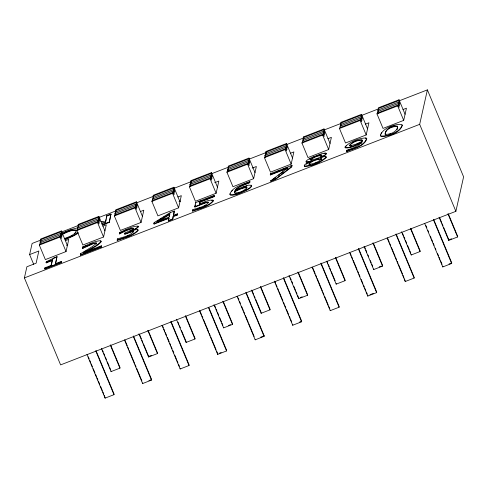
<?xml version="1.0" encoding="UTF-8"?>
<svg xmlns="http://www.w3.org/2000/svg" width="488" height="488" viewBox="0 0 488 488"><rect width="100%" height="100%" fill="white"/><g stroke="black" fill="none" stroke-linecap="round" stroke-linejoin="round"><path stroke-width="0.73" d="M397.647 128.167L397.445 126.447C392.822 126.215 385.508 128.747 385.191 134.285L385.904 134.926M402.149 125.111C400.081 132.376 387.478 136.683 380.78 135.975M380.634 135.682L380.689 134.761M399.007 100.906L427.39 89.877L463.6 176.857L455.884 211.322L60.61 364.89L24.4 277.91L26.895 266.771L36.124 263.185L38.857 250.997L29.622 254.584L33.709 264.404M29.622 254.584L32.116 243.445L40.632 240.139M65.319 240.718L68.765 239.376L66.039 251.564L45.36 259.598L39.327 245.098L39.498 244.335L60.177 236.302L61.561 238.461L60.518 234.783L39.833 242.817L40.187 244.043M41.041 241.609L40.687 239.004L61.366 230.97L67.405 245.47M46.14 262.489L46.299 261.763L57.011 256.59L55.406 263.746L61.378 261.428L61.348 262.599L44.914 268.986L44.945 267.814L51.057 265.435L52.253 260.11L46.14 262.489L46.287 262.849L52.399 260.476L52.253 260.11M44.914 268.986L44.945 267.814M46.287 262.849L46.299 261.763M52.399 260.476L51.209 265.801L51.057 265.435M66.039 251.564L60.006 237.064L60.177 236.302M40.522 242.518L40.175 241.292L60.854 233.258L62.244 235.411L61.195 231.733L61.366 230.97M55.553 264.112L57.011 256.59M61.348 262.599L61.378 261.428M102.84 226.139L106.286 224.803L103.56 236.985L82.875 245.019L76.842 230.525L77.013 229.763L97.692 221.729L99.076 223.882L98.033 220.204L77.354 228.238L77.879 230.08M78.385 226.42L78.208 224.431L98.887 216.398L104.92 230.891M100.809 241.041L101.272 241.682C97.075 246.714 90.298 248.911 84.985 252.583L84.833 252.223L101.406 245.787L101.352 247.062L80.544 255.145L80.648 253.662L92.641 246.434L96.49 243.17L96.179 242.756L93.281 243.286L82.551 248.008L82.954 248.276L93.434 243.646L96.331 243.122L96.642 243.53L96.154 244.299M80.544 255.145L80.648 253.662M82.551 248.008L82.808 246.879C88.566 244.488 94.312 241.023 100.656 240.675L101.12 241.322C96.929 246.349 90.152 248.544 84.833 252.223M82.704 248.374L82.808 246.879M103.56 236.985L97.521 222.491L97.692 221.729M78.043 227.939L77.696 226.713L98.375 218.679L99.759 220.838L98.716 217.16L98.887 216.398M106.103 219.557L105.475 222.351L106.738 215.702L110.922 214.073L109.294 222.382L104.267 224.334L102.041 224.157M106.414 218.16L106.738 215.702M101.352 247.062L101.406 245.787M109.294 222.382L110.922 214.073M140.355 211.566L143.801 210.224L141.075 222.412L120.396 230.446L114.363 215.946L114.534 215.184L135.213 207.15L136.597 209.309L135.554 205.631L114.875 213.665L115.394 215.501M115.906 211.841L115.723 209.852L136.408 201.819L142.441 216.318M137.732 229.817L138.196 230.44C132.901 236.192 124.361 237.796 117.254 240.431L117.352 238.943C122.781 237.083 129.442 236.168 133.462 231.788L133.09 231.288L131.705 231.428L124.776 233.862L124.928 234.222L131.858 231.788L133.572 231.812M133.194 229.506C135.56 225.743 120.719 233.362 119.56 233.904L119.664 232.416C125.611 230.086 131.656 226.06 138.159 226.115L138.397 226.859L137.799 227.658L131.772 231.062L131.62 230.702L136.152 228.366L138.244 226.499M119.56 233.904L119.664 232.416M124.776 233.862L124.971 232.977C144.649 224.389 125.489 229.281 119.407 233.545M124.928 234.222L124.971 232.977M141.075 222.412L135.042 207.912L135.213 207.15M115.564 213.366L115.217 212.14L135.896 204.106L137.281 206.259L136.237 202.581L136.408 201.819M131.754 231.135L131.62 230.702M95.965 350.543L114.101 394.121L113.978 394.676L105.115 398.123L104.365 395.457M110.678 345.101L120.042 367.592L119.92 368.153L111.057 371.594L111.179 371.039M177.876 196.987L181.322 195.651L178.596 207.833L157.917 215.867L151.878 201.373L152.049 200.611L172.728 192.577L174.112 194.73L173.069 191.052L152.39 199.086L152.915 200.928M153.421 197.268L153.244 195.279L173.923 187.246L179.956 201.739M153.946 223.711L168.842 217.922L168.994 218.288L154.098 224.071L153.946 223.711L154.196 222.589L170.19 212.64L174.356 211.023L173.527 215.745M154.098 224.071L154.196 222.589M178.596 207.833L172.557 193.333L172.728 192.577M153.079 198.787L152.732 197.561L173.411 189.527L174.796 191.686L173.752 188.008L173.923 187.246M174.356 211.023L173.38 215.385L177.388 213.823L177.193 214.677L173.185 216.233L172.728 219.332L168.378 221.021L168.842 217.922M169.726 213.964L169.031 217.069L157.667 221.485L169.726 213.964L169.324 216.812M168.378 221.021L168.994 218.288M172.728 219.332L173.185 216.233M173.338 216.599L177.345 215.043L177.388 213.823M133.48 335.964L151.622 379.542L151.5 380.103L142.636 383.544L142.758 382.988M148.2 330.529L157.563 353.019L157.435 353.574L148.578 357.021L148.7 356.46L143.435 343.808M214.708 182.683L218.844 181.072L216.111 193.254L195.432 201.294L189.399 186.794L189.57 186.032L210.249 177.998L211.633 180.157L210.59 176.473L189.911 184.513L190.43 186.349M191.113 183.305L190.765 180.7L211.444 172.667L217.477 187.166M213.238 200.537L213.311 201.105C208.236 206.942 199.732 208.516 192.73 211.145L192.833 209.657C198.189 207.815 204.685 206.936 208.565 202.52L208.236 202.014L205.875 202.368L194.761 206.68L194.913 207.046L206.028 202.727L208.681 202.544M192.73 211.145L192.833 209.657M194.761 206.68L195.676 202.587L214.171 195.401L214.11 196.701L199.989 202.184L199.513 204.301L200.592 203.862M194.913 207.046L195.371 204.997M199.513 204.301L199.836 201.825L213.964 196.335L214.171 195.401M216.111 193.254L210.078 178.761L210.249 177.998M190.771 184.824L190.253 182.988L210.932 174.954L212.317 177.107L211.274 173.429L211.444 172.667M171.001 321.391L189.143 364.969L189.015 365.524L180.151 368.971L180.279 368.41M185.721 315.95L195.084 338.44L194.956 339.001L186.093 342.442L186.221 341.887L181.536 330.638M252.223 168.104L256.359 166.499L253.632 178.681L232.953 186.715L226.92 172.215L227.091 171.459L247.77 163.425L249.154 165.578L248.111 161.9L227.426 169.934L227.951 171.776M228.634 168.726L228.28 166.127L248.959 158.094L254.998 172.587M253.632 178.681L247.599 164.181L247.77 163.425M228.292 170.251L227.768 168.409L248.447 160.375L249.832 162.534L248.788 158.856L248.959 158.094M235.381 190.143C238.986 186.099 245.732 184.848 249.581 182.542L249.807 181.524C243.054 184.702 232.447 186.434 229.879 194.254L230.44 194.773C236.015 195.255 241.267 192.168 246.22 189.966A11.596 2.135 -22.6 0 0 250.405 187.258L251.515 185.794M249.728 182.909L249.807 181.524M208.809 307.519L226.658 350.39L226.536 350.951L217.672 354.392L217.794 353.837M223.236 301.377L232.599 323.867L232.477 324.422L223.614 327.869L223.736 327.308M290.433 153.262L293.88 151.921L291.153 164.102L270.468 172.136L264.435 157.642L264.606 156.88L285.285 148.846L286.669 150.999L285.626 147.321L264.947 155.355L265.472 157.197M266.149 154.153L265.801 151.548L286.48 143.515L292.513 158.014M270.273 174.612L270.486 173.679L291.879 165.365L291.763 166.92L275.671 179.334L270.846 181.207L270.7 180.847L287.707 167.835L270.273 174.612L270.425 174.972L287.859 168.201L286.682 169.098M270.425 174.972L270.486 173.679M291.153 164.102L285.114 149.609L285.285 148.846M265.814 155.672L265.289 153.836L285.968 145.802L287.353 147.956L286.31 144.277L286.48 143.515M291.879 165.365L291.611 166.554L275.519 178.974L270.7 180.847M246.037 292.239L264.179 335.817L264.051 336.372L255.187 339.819L255.316 339.258M260.757 286.798L270.12 309.288L269.992 309.849L261.129 313.29L261.257 312.735M327.948 138.683L331.395 137.348L328.668 149.529L307.989 157.563L301.956 143.063L302.127 142.307L322.806 134.267L324.191 136.427L323.147 132.748L302.469 140.782L302.816 142.008M303.67 139.574L303.316 136.976L324.001 128.942L330.034 143.435M328.668 149.529L322.635 135.03L322.806 134.267M303.158 140.483L302.81 139.257L323.489 131.223L324.874 133.383L323.831 129.698L324.001 128.942M323.953 153.513L325.886 153.354L326.405 153.891L324.843 155.458L320.842 157.758C321.391 156.056 325.362 155.702 326.252 153.525L325.74 152.988L322.361 153.482L312.497 157.16A10.474 1.928 -22.6 0 0 307.812 159.68L306.208 160.985L306.257 162.284L309.88 161.87M320.836 157.789L320.695 157.392M283.558 277.66L301.694 321.238L301.572 321.799L292.709 325.24L292.83 324.685M298.272 272.219L307.635 294.715L307.513 295.271L298.65 298.711L298.772 298.156M365.469 124.104L368.916 122.769L366.189 134.95L345.51 142.984L339.471 128.49L339.642 127.728L360.321 119.694L361.706 121.847L360.662 118.169L339.983 126.203L340.331 127.429M341.014 124.385L340.837 122.397L361.516 114.363L367.549 128.863M346.724 151.207L346.956 150.188L353.452 147.821L358.466 145.278L361.785 142.197C356.557 144.43 350.909 148.206 345.101 147.498L345.016 146.937C350.256 141.52 358.607 138.159 366.116 137.933L366.659 138.458C364.072 146.29 353.507 148.047 346.724 151.207L346.876 151.567C353.66 148.413 364.219 146.656 366.811 138.818L365.256 138.104M346.876 151.567L346.956 150.188M366.189 134.95L360.15 120.457L360.321 119.694M340.673 125.91L340.325 124.684L361.004 116.65L362.389 118.804L361.346 115.125L361.516 114.363M321.074 263.087L339.215 306.665L339.093 307.22L330.23 310.661L330.352 310.106M335.793 257.646L345.156 280.136L345.028 280.691L336.171 284.138L336.293 283.583M402.99 109.532L406.437 108.19L403.704 120.377L383.025 128.411L376.992 113.911L377.163 113.149L397.842 105.115L399.227 107.275L398.184 103.596L377.505 111.63L378.023 113.466M378.535 109.812L378.359 107.824L399.038 99.79L405.07 114.283M403.704 120.377L397.671 105.878L397.842 105.115M378.194 111.331L377.846 110.105L398.525 102.071L399.91 104.225L398.867 100.546L399.038 99.79M358.595 248.508L376.736 292.086L376.608 292.641L367.745 296.088L367.873 295.533M373.314 243.067L382.671 265.564L382.549 266.119L373.686 269.559L373.814 269.004M455.884 211.322L419.674 124.342L427.39 89.877M396.11 233.935L414.251 277.513L414.129 278.069L405.266 281.509L404.509 278.843M410.829 228.494L420.192 250.984L420.07 251.54L411.207 254.986L411.329 254.431M433.631 219.356L451.772 262.934L451.644 263.489L442.781 266.936L442.909 266.381M448.35 213.915L457.714 236.412L457.585 236.967L448.722 240.407L448.85 239.852L443.58 227.201M397.061 129.698L397.452 128.673M362.126 141.788L362.34 140.581L361.992 140.178C357.649 140.099 352.562 142.069 349.774 145.473L350.128 146.089L351.769 145.961M306.08 161.845L306.354 161.345M361.492 143.277L361.937 142.557C356.71 144.79 351.061 148.566 345.254 147.864L345.168 147.297M381.079 133.7L381.769 132.644M76.165 232.3L74.505 234.033M345.51 146.632L346.266 145.851M321.067 156.758L321.964 155.623L321.696 155.282C317.786 155.806 313.546 157.258 310.636 159.966A5.222 0.958 -22.6 0 0 312.235 160.186M231.33 191.522L232.654 190.289M245.867 189.466L246.464 188.947M270.846 181.207L275.537 177.62M278.471 175.375L279.648 174.478M280.82 173.582L283.162 171.788M52.368 259.482L52.966 259.073M78.147 232.684L73.938 235.295L65.166 239.254M78.3 233.044L74.085 235.661L65.319 239.614M156.904 221.363L158.185 220.564M159.466 219.771L162.022 218.179M163.303 217.38L165.225 216.19M167.14 214.994L168.421 214.195M158.454 221.454L169.879 214.33M306.129 164.249L307.397 163.462M85.833 251.07L87.004 250.362M71.602 235.917L72.663 235.283M83.338 252.54L84.607 251.796M308.666 162.736L309.935 162.071M204.405 206.076L205.643 205.46M235.558 190.57L236.912 189.893M129.405 231.593L131.101 230.763M49.471 260.897L51.075 260.153M82.96 247.239L86.937 245.403M62.525 233.74C66.777 232.123 71.26 229.305 75.939 230.019L76.335 230.458C75.054 235.454 68.393 236.686 64.288 238.736M62.678 234.1C66.923 232.483 71.407 229.665 76.091 230.379L76.488 230.824M61.994 233.105L70.278 229.781L77.647 227.835M238.272 189.216L240.072 188.417M312.649 157.52L314.595 156.666M124.507 230.623L126.374 229.817M126.288 236.528L128.387 235.643M356.618 144.308L358.509 143.509M315.077 163.303L317.017 162.474M389.808 127.496L392.395 126.435M66.106 238.467L67.783 237.778M242.56 184.739L244.36 184M65.221 232.136L67.173 231.343M199.36 203.935C203.789 202.508 208.37 199.501 213.085 200.171L213.164 200.739C208.089 206.583 199.58 208.156 192.583 210.779M47.055 261.879L48.867 261.141M89.395 244.335L91.134 243.634M40.516 239.767L61.195 231.733M78.037 225.194L98.716 217.16M115.552 210.615L136.237 202.581M153.073 196.042L173.752 188.008M190.594 181.463L211.274 173.429M228.109 166.89L248.788 158.856M265.631 152.311L286.31 144.277M303.146 137.738L323.831 129.698M340.667 123.159L361.346 115.125M378.188 108.58L398.867 100.546M61.213 232.142L78.245 225.523M98.826 217.532L115.857 210.914M136.439 202.916L153.47 196.298M174.051 188.307L191.082 181.689M211.658 173.691L228.689 167.079M249.27 159.082L266.302 152.463M286.883 144.466L303.914 137.854M323.782 130.131L340.813 123.513M361.394 115.522L378.426 108.903M106.884 216.062L111.075 214.433M39.327 245.098L60.006 237.064M76.842 230.525L97.521 222.491M114.363 215.946L135.042 207.912M151.878 201.373L172.557 193.333M189.399 186.794L210.078 178.761M226.92 172.215L247.599 164.181M264.435 157.642L285.114 149.609M301.956 143.063L322.635 135.03M339.471 128.49L360.15 120.457M376.992 113.911L397.671 105.878M101.894 223.791L104.121 223.968L109.147 222.016M66.441 245.336L67.82 244.799M178.998 201.605L180.377 201.068M198.567 201.886L201.989 200.556M206.101 198.958L208.156 198.159M210.212 197.365L212.268 196.566M54.351 258.042L56.455 257.225M173.118 211.926L174.503 211.383M270.633 174.039L272.707 173.234M276.849 171.624L278.916 170.824M283.058 169.214L287.889 167.335M290.647 166.262L292.025 165.731M249.581 182.542C244.39 184.476 238.272 185.983 234.722 190.546L241.865 187.264L248.3 185.19L251.436 185.245L251.668 186.16L250.551 187.624A11.596 2.135 -22.6 0 1 246.373 190.332C241.414 192.528 236.161 195.615 230.592 195.139L230.031 194.62L230.007 193.742M161.369 220.466L164.92 219.088M175.534 214.964L177.534 214.189M117.822 239.187L117.352 238.943M347.102 150.548L349.066 149.92M89.816 250.71L94.648 248.831M97.411 247.758L100.863 246.416M49.172 266.588L50.532 266.064M56.218 263.856L60.866 262.044M44.762 268.62L61.201 262.239M80.398 254.779L101.199 246.696M168.232 220.655L172.575 218.966M24.4 277.91L419.674 124.342M149.383 356.197L151.426 355.404M228.512 325.453L230.556 324.66M300.138 297.625L302.182 296.832M379.267 266.887L381.311 266.088M449.533 239.59L451.577 238.791M148.895 380.603L150.938 379.81M219.161 353.306L221.204 352.513M260.769 337.141L264.179 335.817M299.65 322.031L301.694 321.238M369.916 294.734L373.326 293.41M449.045 263.996L451.089 263.203M246.159 183.262L248.258 182.469M67.826 231.099L69.778 230.379M203.203 202.843L205.064 202.16M393.041 126.203L394.981 125.495M199.256 208.126L201.117 207.443M243.39 187.13L245.446 186.379M388.991 134.456L390.742 133.828M238.357 192.943L240.011 192.37M248.825 182.274L249.96 181.89M318.89 154.995L320.823 154.342M197.451 208.705L198.653 208.315M70.424 230.141L72.59 229.445M131.601 230.775L136.902 229.421L137.988 229.665L138.043 230.08C132.748 235.832 124.214 237.436 117.102 240.072M245.94 186.227L246.928 185.934M316.956 158.911L318.231 158.527M320.683 157.429L324.971 156.483L325.99 156.575L326.216 157.087C320.525 162.223 311.966 165.951 304.329 166.048L304.256 165.639C304.664 162.486 318.627 160.241 306.104 161.924M310.551 164.627L309.288 164.633L308.971 164.157C311.899 160.515 317.2 159.478 321.598 158.996L321.708 159.356M236.43 193.37L234.893 193.266M211.682 200.294L212.683 200.281M100.772 221.607L105.329 221.991M102.437 222.095L104.719 222.29M325.118 156.843L326.136 156.935L326.368 157.453C320.671 162.583 312.119 166.31 304.481 166.408L304.402 166.005M137.829 226.31L138.311 226.481M251.027 185.318L251.582 185.605M398.184 103.596L399.568 105.75L398.525 102.071M377.846 110.105L378.535 111.185M360.662 118.169L362.047 120.329L361.004 116.65M340.325 124.684L341.02 125.758M323.147 132.748L324.532 134.901L323.489 131.223M285.626 147.321L287.011 149.481L285.968 145.802M264.947 155.355L265.643 156.434M248.111 161.9L249.496 164.053L248.447 160.375M227.426 169.934L228.122 171.014M210.59 176.473L211.975 178.632L210.932 174.954M190.253 182.988L190.942 184.067M189.911 184.513L190.601 185.586M173.069 191.052L174.454 193.205L173.411 189.527M152.39 199.086L153.086 200.165M135.554 205.631L136.939 207.784L135.896 204.106M115.217 212.14L115.906 213.219M114.875 213.665L115.564 214.738M98.033 220.204L99.418 222.357L98.375 218.679M60.518 234.783L61.903 236.936L60.854 233.258M40.175 241.292L40.87 242.371M447.929 213.768L457.585 236.967M439.78 218.063L441.536 222.278M442.122 223.687L442.994 225.791M439.072 217.215L448.722 240.407M433.509 219.911L451.644 263.489M425.939 225.609L426.817 227.719M427.988 230.531L428.574 231.934M430.325 236.155L431.203 238.266M431.788 239.669L432.667 241.78M433.252 243.183L434.131 245.293M435.302 248.105L435.888 249.508M437.644 253.723L438.517 255.834M439.102 257.243L439.981 259.348M440.566 260.757L442.03 264.27M424.645 223.358L442.781 266.936M410.414 228.347L420.07 251.54M402.551 233.343L403.43 235.448M404.015 236.857L404.894 238.968M405.479 240.37L406.65 243.183M407.529 245.293L409.28 249.508M409.865 250.911L410.743 253.022M401.551 231.788L411.207 254.986M395.988 234.49L414.129 278.069M387.539 238.077L389.296 242.298M389.881 243.701L390.76 245.812M391.345 247.215L395.152 256.353M395.731 257.762L396.61 259.866M397.195 261.275L398.074 263.38M398.659 264.789L402.466 273.927M403.051 275.33L403.924 277.44M387.124 237.93L405.266 281.509M372.893 242.92L382.549 266.119M364.451 246.513L365.329 248.624M365.915 250.027L366.787 252.137M367.958 254.95L368.544 256.353M370.3 260.568L371.179 262.678M371.764 264.081L372.643 266.192M364.03 246.367L373.686 269.559M358.466 249.063L376.608 292.641M303.316 136.976L303.896 138.354M350.317 253.357L351.195 255.468M351.781 256.871L352.659 258.982M353.239 260.385L357.045 269.522M357.631 270.931L358.509 273.036M359.095 274.445L359.973 276.556M361.144 279.362L362.895 283.583M363.481 284.986L364.359 287.096M364.945 288.5L365.823 290.61M366.409 292.013L367.287 294.124M349.603 252.509L367.745 296.088M335.378 257.499L345.028 280.691M326.93 261.086L327.808 263.197M328.394 264.606L329.272 266.71M329.858 268.119L330.736 270.224M331.321 271.633L335.122 280.771M326.808 261.647L336.171 284.138M320.951 263.642L339.093 307.22M312.796 267.936L315.138 273.554M315.724 274.964L316.602 277.074M317.188 278.477L322.452 291.129M323.038 292.538L323.916 294.642M324.502 296.051L328.302 305.189M328.888 306.592L329.766 308.703M275.519 178.974L275.671 179.334M312.088 267.082L330.23 310.661M297.857 272.078L307.513 295.271M290.287 277.776L291.165 279.88M291.751 281.289L292.629 283.394M293.8 286.206L295.557 290.427M296.143 291.83L297.021 293.941M297.607 295.344L298.479 297.454M288.994 275.519L298.65 298.711M283.43 278.221L301.572 321.799M274.695 281.106L275.574 283.211M276.159 284.62L277.031 286.731M277.617 288.134L278.495 290.244M279.081 291.647L282.887 300.785M283.473 302.188L284.351 304.298M284.931 305.708L285.809 307.812M286.395 309.221L288.737 314.845M289.323 316.248L290.201 318.359M290.787 319.762L291.665 321.873M274.567 281.661L292.709 325.24M260.336 286.651L269.992 309.849M213.964 196.335L214.11 196.701M252.186 290.946L253.65 294.459M254.236 295.862L255.114 297.973M255.694 299.376L260.964 312.027M251.479 290.098L261.129 313.29M245.915 292.794L264.051 336.372M199.836 201.825L199.989 202.184M238.052 297.79L238.931 299.9M239.516 301.303L240.395 303.414M241.566 306.226L243.317 310.441M243.902 311.844L244.781 313.955M245.366 315.364L248.294 322.391M248.88 323.794L254.144 336.445M237.052 296.24L255.187 339.819M195.676 202.587L195.828 202.953M222.821 301.23L232.477 324.422M177.193 214.677L177.345 215.043M214.665 305.519L215.544 307.629M216.129 309.032L217.007 311.143M217.593 312.546L218.764 315.358M219.643 317.468L221.393 321.683M221.979 323.093L222.857 325.203M213.957 304.671L223.614 327.869M170.19 212.64L170.343 213.006M208.394 307.373L226.536 350.951M199.952 310.96L201.41 314.473M201.995 315.882L202.874 317.987M203.459 319.396L208.724 332.047M209.309 333.45L210.188 335.561M210.773 336.964L216.044 349.615M216.623 351.025L217.502 353.135M199.531 310.813L217.672 354.392M185.3 315.803L194.956 339.001M178.029 322.202L178.907 324.313M179.486 325.722L180.365 327.826M176.436 319.25L186.093 342.442M170.873 321.946L189.015 365.524M162.431 325.539L163.309 327.643M163.895 329.052L164.773 331.157M165.359 332.566L166.524 335.378M167.402 337.483L169.159 341.704M169.745 343.107L170.623 345.217M171.209 346.62L172.087 348.731M172.673 350.134L173.844 352.946M174.716 355.057L176.473 359.272M177.059 360.681L177.937 362.785M178.523 364.194L179.401 366.305M162.016 325.392L180.151 368.971M119.682 233.441L119.834 233.801M104.121 223.968L104.267 224.334M147.785 330.382L157.435 353.574M139.629 334.67L141.386 338.892M141.971 340.295L142.85 342.405M138.921 333.822L148.578 357.021M133.358 336.525L151.5 380.103M124.91 340.112L127.252 345.736M127.838 347.139L128.716 349.249M129.302 350.652L134.566 363.31M135.152 364.713L136.03 366.824M136.616 368.226L141.88 380.878M124.495 339.965L142.636 383.544M82.801 247.91L82.954 248.276M110.264 344.955L119.92 368.153M102.407 349.951L103.279 352.061M103.865 353.465L104.743 355.575M105.329 356.978L106.5 359.79M107.378 361.901L109.135 366.116M109.721 367.525L110.593 369.63M101.4 348.401L111.057 371.594M95.837 351.098L113.978 394.676M53.497 257.951L53.65 258.317M88.273 356.795L89.151 358.906M89.731 360.309L90.609 362.419M91.195 363.828L92.366 366.634M93.245 368.745L95.001 372.96M95.587 374.369L96.465 376.48M97.051 377.883L97.923 379.993M98.509 381.396L99.68 384.209M100.558 386.319L102.315 390.534M102.901 391.943L103.779 394.048M86.974 354.544L105.115 398.123M247.062 187.984L246.702 187.374L246.062 187.343L240.828 188.886L234.704 191.668L234.508 192.882M309.288 159.234A10.474 1.928 -22.6 0 1 310.331 158.667M362.188 140.221L361.98 141.428L355.837 144.216L350.622 145.753L349.981 145.723L349.621 145.107C352.409 141.703 357.497 139.733 361.84 139.818L362.188 140.221M397.543 126.49C397.317 132.041 389.875 134.627 385.264 134.322L385.038 133.925C385.355 128.387 392.669 125.855 397.293 126.081L397.543 126.49M402.301 125.471C400.233 132.736 387.631 137.043 380.933 136.335L380.481 135.316C382.531 128.045 395.152 123.732 401.85 124.458L402.301 125.471M234.435 191.558L234.746 192.906C239.089 192.998 244.153 191.052 246.91 187.624L246.55 187.014L244 187.355L237.571 189.832L234.435 191.558M321.812 155.257C319.701 158.399 315.48 158.881 312.088 159.826A5.222 0.958 -22.6 0 1 310.484 159.6C313.4 156.892 317.633 155.446 321.543 154.916L321.812 155.257M309.191 163.175L308.825 163.791L309.136 164.273C313.583 163.98 318.389 162.107 321.555 158.996L321.452 158.631C317.163 158.996 312.491 160.229 309.191 163.175"/></g></svg>
